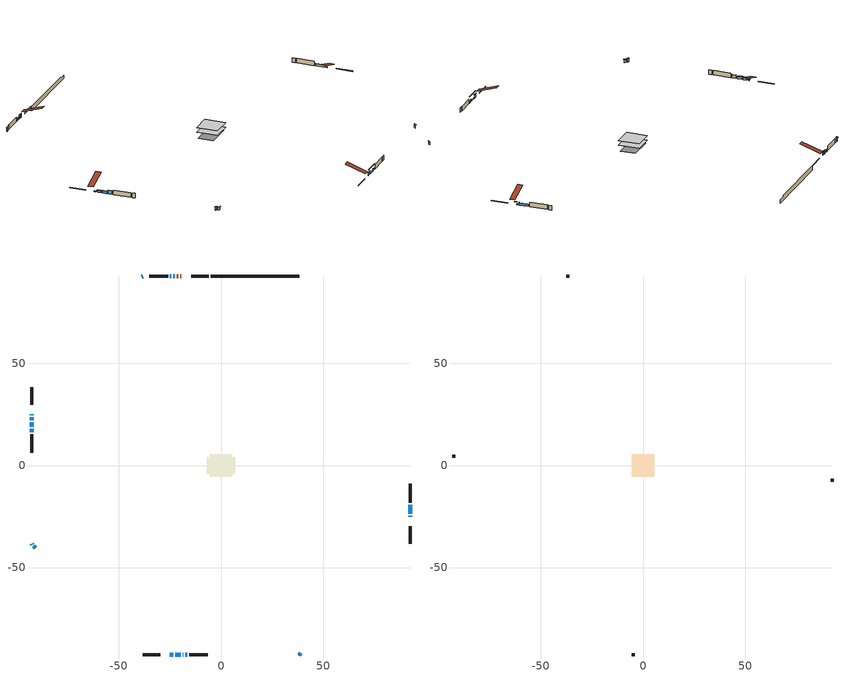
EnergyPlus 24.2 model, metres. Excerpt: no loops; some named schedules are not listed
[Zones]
conditioned space
 floor outside (Floor1 construction): -0.81,-0.81 -0.81,0.81 0.81,0.81 0.81,-0.81 z0.67
 floor adiabatic (AdiabaticFloorConstruction): -5.52,-5.52 -5.52,5.52 5.52,5.52 5.52,-5.52 z0.67
 floor foundation (Slab1 construction): -6.95,-3.95 -6.95,3.95 6.95,3.95 6.95,-3.95 z-1.74
 wall outside (RimJoist1 construction): -6.05,92.87 -14.69,92.87 / -38.47,-92.87 -29.82,-92.87 / -92.87,38.47 -92.87,29.82 / 92.87,-38.47 92.87,-29.82 z0.67:0.97
 wall outside (AdiabaticWallConstruction 1): -19.39,92.87 -20.07,92.87 / -21,92.87 -21.76,92.87 z0.67:2.7
 wall outside (AdiabaticWallConstruction): 92.87,-25.13 92.87,-24.62 / -22.4,-92.87 -19.72,-92.87 / -17.49,-92.87 -16.6,-92.87 z0.67:1.18; -92.87,-38.47 -92.45,-38.88 / -38.47,92.87 -38.88,92.45 / -92.87,18.02 -92.87,16.27 z0.67:2.48; -22.68,92.87 -23.35,92.87 z0.67:1.71; -91.8,-39.54 -91.06,-40.28 / -25.13,-92.87 -23.32,-92.87 / 38.47,-92.87 39.21,-92.13 z0.67:2.12; -92.87,25.13 -92.87,24.54 z0.67:0.85; -24.28,92.87 -25.02,92.87 / -18.8,-92.87 -18.42,-92.87 z0.67:1.89; 92.87,-23.69 92.87,-19.12 / -92.87,23.62 -92.87,22.11 / -92.87,21.19 -92.87,18.95 z0.67:1.79
 wall outside (Wall1 construction): -25.95,92.87 -35.14,92.87 / -15.67,-92.87 -6.48,-92.87 / -92.87,15.34 -92.87,6.14 / 92.87,-18.19 92.87,-8.99 z0.67:3.11
 wall foundation (FoundationWall1 construction): -5.12,92.87,-1.74 -5.12,92.87,0.67 34.11,92.87,0.67 34.11,92.87,-0.06 38.47,92.87,-0.06 38.47,92.87,-1.74
 window (WindowConstruction 10): 92.87,-25.13 92.87,-24.62 z0.67:1.18
 window (WindowConstruction 5): -92.87,-38.47 -92.46,-38.88 z0.67:2.47
 window (WindowConstruction 6): -22.69,92.87 -23.35,92.87 z0.67:1.71
 window (WindowConstruction 7): -91.8,-39.54 -91.06,-40.28 z0.67:2.12
 window (WindowConstruction 8): -25.13,-92.87 -23.32,-92.87 z0.67:2.12
 window (WindowConstruction 9): 38.47,-92.87 39.2,-92.13 z0.67:2.12
 window (WindowConstruction 12): -22.39,-92.87 -19.72,-92.87 z0.67:1.18
 window (WindowConstruction 11): -92.87,25.13 -92.87,24.54 z0.67:0.85
 window (WindowConstruction 13): -24.28,92.87 -25.02,92.87 z0.67:1.89
 window (WindowConstruction 14): -18.79,-92.87 -18.42,-92.87 z0.67:1.89
 window (WindowConstruction 15): -17.49,-92.87 -16.6,-92.87 z0.67:1.18
 window (WindowConstruction): 92.87,-23.69 92.87,-19.12 z0.67:1.79
 window (WindowConstruction 1): -92.87,23.62 -92.87,22.12 z0.67:1.79
 window (WindowConstruction 2): -92.87,21.19 -92.87,18.95 z0.67:1.79
 window (WindowConstruction 3): -38.47,92.87 -38.88,92.46 z0.67:2.47
 window (WindowConstruction 4): -92.87,18.02 -92.87,16.27 z0.67:2.47
 door (Door): -19.39,92.87 -20.07,92.87 z0.67:2.7
 door (Door 1): -21,92.87 -21.76,92.87 z0.67:2.7
 ceiling adiabatic (AdiabaticFloorConstruction): 5.52,-5.52 5.52,5.52 -5.52,5.52 -5.52,-5.52 z0.67
attic - vented
 floor to conditioned space (Floor2 construction Reversed): -5.52,-5.52 -5.52,5.52 5.52,5.52 5.52,-5.52 z3.11
 wall outside (Wall2 construction): -36.07,92.87 -37.54,92.87 / -5.55,-92.87 -4.08,-92.87 / -92.87,5.22 -92.87,3.75 / 92.87,-8.07 92.87,-6.6 z0.67:3.11
 roof outside (Roof1 construction): -18.46,92.87,3.11 -18.46,82.11,6.69 -15.62,82.11,6.69 -15.62,92.87,3.11; -26.06,-92.87,3.11 -26.06,-82.11,6.69 -28.89,-82.11,6.69 -28.89,-92.87,3.11; -92.87,26.06,3.11 -82.11,26.06,6.69 -82.11,28.89,6.69 -92.87,28.89,3.11; 92.87,-26.06,3.11 82.11,-26.06,6.69 82.11,-28.89,6.69 92.87,-28.89,3.11
shading: 92.87,-23.55 92.87,-26.2 93.17,-26.2 93.17,-23.55 z2.25; -92.35,-38.99 -92.97,-38.36 -93.3,-38.69 -92.68,-39.31 z2.62; -23.5,92.87 -22.54,92.87 -22.54,93.02 -23.5,93.02 z1.86; -90.85,-40.49 -92.01,-39.33 -92.22,-39.54 -91.06,-40.7 z2.42; -23.02,-92.87 -25.43,-92.87 -25.43,-93.17 -23.02,-93.17 z2.42; 39.42,-91.92 38.26,-93.08 38.47,-93.29 39.63,-92.13 z2.42; -17.13,-92.87 -24.99,-92.87 -24.99,-93.17 -17.13,-93.17 z3.77; -92.87,24.25 -92.87,25.43 -93.78,25.43 -93.78,24.25 z1.15; -16.45,-92.87 -17.64,-92.87 -17.64,-93.48 -16.45,-93.48 z1.33; 92.87,-18.97 92.87,-23.84 93.17,-23.84 93.17,-18.97 z1.94; -92.87,21.97 -92.87,23.77 -93.78,23.77 -93.78,21.97 z1.94; -92.87,18.8 -92.87,21.34 -93.78,21.34 -93.78,18.8 z1.94; -38.99,92.35 -38.36,92.97 -38.69,93.3 -39.31,92.68 z2.62; -92.87,16.12 -92.87,18.17 -93.17,18.17 -93.17,16.12 z2.62
[Building]
Building 1: Terrain=Suburbs
[Site:Location]
Edmonton Intl AP_AB: Latitude {deg}=53.31; Longitude {deg}=-113.58; Time Zone {hr}=-7; Elevation {m}=723; Keep Site Location Information=Yes
[Site:GroundTemperature:Shallow]
-1.56185, -3.61833, -3.78302, -2.80711, 1.11059, 5.01004, 8.39065, 10.5322, 10.7141, 8.97234, 5.67794, 1.89811
[Site:WaterMainsTemperature]
Calculation Method=Schedule; Temperature Schedule=mains temperature schedule
[Material] Roughness=Rough; Thermal Absorptance=0.9
Name | Thickness {m} | Conductivity {W/m-K} | Density {kg/m3} | Specific Heat {J/kg-K} | Solar Absorptance | Visible Absorptance
asphalt or fiberglass shingles | 0.00635 | 0.162714 | 1121.4 | 1465.45 | 0.4 | 0.4
ceiling loosefill ins | 0.169333 | 0.0480833 | 16.02 | 1046.75 | 0.7 | 0.7
ceiling stud and cavity | 0.1397 | 1.11737 | 65.682 | 1177.47 | 0.7 | 0.7
concrete 4.0 in. | 0.1016 | 1.803125 | 2242.8 | 837.4 | 0.7 | 0.7
concrete 8.0 in. | 0.2032 | 1.803125 | 2242.8 | 837.4 | 0.7 | 0.7
door material | 0.04445 | 0.188738 | 512.64 | 1214.23 | 0.7 | 0.7
door material 1 | 0.04445 | 0.053851 | 512.64 | 1214.23 | 0.7 | 0.7
exterior vertical ins | 0.0463172 | 0.029427 | 32.04 | 1214.23 | 0.7 | 0.7
floor covering | 0.0127 | 0.0433444 | 54.468 | 1339.84 | 0.6 | 0.6
floor rigid ins; wall rigid ins | 0.512978 | 0.029427 | 32.04 | 1214.23 | 0.7 | 0.7
floor stud and cavity | 0.1397 | 0.0774631 | 92.3553 | 1139.71 | 0.7 | 0.7
floor stud and cavity 1 | 0.1397 | 1.75129 | 37.0049 | 1207.88 | 0.7 | 0.7
furniture material conditioned space 1 | 0.1524 | 0.115458 | 640.8 | 1214.23 | 0.6 | 0.6
gypsum board | 0.0127 | 0.160291 | 801 | 837.4 | 0.6 | 0.6
gypsum board 1 | 0.0127 | 0.160291 | 801 | 837.4 | 0.7 | 0.7
osb sheathing 0.5 in. | 0.0127 | 0.115458 | 512.64 | 1214.23 | 0.7 | 0.7
osb sheathing 0.75 in. | 0.01905 | 0.115458 | 512.64 | 1214.23 | 0.7 | 0.7
osb sheathing 2.0 in. | 0.0508 | 0.115458 | 512.64 | 1214.23 | 0.7 | 0.7
rim joist stud and cavity | 0.0508 | 0.0284916 | 125.044 | 1163.47 | 0.6 | 0.6
wall stud and cavity | 0.1397 | 0.112219 | 139.0536 | 1170.24 | 0.7 | 0.7
wall stud and cavity 1 | 0.0889 | 6.1454 | 50.32683 | 1063.81 | 0.6 | 0.6
wall stud and cavity 2 | 0.0889 | 0.380278 | 52.3479 | 1209.89 | 0.7 | 0.7
wall stud and cavity 3 | 0.0889 | 0.391764 | 83.0341 | 1211.67 | 0.7 | 0.7
wood siding | 0.0254 | 0.102417 | 544.68 | 1172.36 | 0.4 | 0.4
wood siding 1 | 0.00254 | 0.102417 | 544.68 | 1172.36 | 0.4 | 0.4
wood siding 2; wood siding 3; wood siding 4 | 0.0254 | 0.102417 | 544.68 | 1172.36 | 0.7 | 0.7
[WindowMaterial:SimpleGlazingSystem]
Name | U-Factor {W/m2-K} | Solar Heat Gain Coefficient
WindowMaterial | 4.31017 | 0.68
WindowMaterial 1 | 4.32323 | 0.68
WindowMaterial 10 | 5.58658 | 0.6
WindowMaterial 2 | 4.068287 | 0.69
WindowMaterial 3 | 3.08826 | 0.63
WindowMaterial 4 | 5.09941 | 0.63
WindowMaterial 5 | 3.05874 | 0.67
WindowMaterial 6 | 3.04227 | 0.69
WindowMaterial 7 | 5.00743 | 0.62
WindowMaterial 8 | 2.648787 | 0.37
WindowMaterial 9 | 3.10246 | 0.48
[Construction]
AdiabaticFloorConstruction: floor stud and cavity 1, floor rigid ins, osb sheathing 0.75 in., floor covering
AdiabaticWallConstruction: wood siding 3, wall rigid ins, wall stud and cavity 2, gypsum board
AdiabaticWallConstruction 1: wood siding 4, wall rigid ins, wall stud and cavity 2, gypsum board
Door: door material
Door 1: door material 1
Floor1 construction: floor stud and cavity, osb sheathing 0.75 in., floor covering
Floor2 construction Reversed: gypsum board, ceiling stud and cavity, ceiling loosefill ins
FoundationWall1 construction: concrete 8.0 in., gypsum board 1
furniture construction conditioned space 1: furniture material conditioned space 1
PartitionWallConstruction: gypsum board, wall stud and cavity 3, gypsum board
RimJoist1 construction: wood siding 2, osb sheathing 2.0 in., rim joist stud and cavity
Roof1 construction: asphalt or fiberglass shingles
Slab1 construction: concrete 4.0 in.
Wall1 construction: wood siding, osb sheathing 0.5 in., wall stud and cavity, gypsum board
Wall2 construction: wood siding 1, wall stud and cavity 1
WindowConstruction: WindowMaterial
WindowConstruction 1: WindowMaterial 1
WindowConstruction 10: WindowMaterial 7
WindowConstruction 11: WindowMaterial 8
WindowConstruction 12: WindowMaterial 9
WindowConstruction 13; WindowConstruction 14; WindowConstruction 15: WindowMaterial 10
WindowConstruction 2: WindowMaterial 2
WindowConstruction 3; WindowConstruction 4; WindowConstruction 5: WindowMaterial 3
WindowConstruction 6: WindowMaterial 4
WindowConstruction 7; WindowConstruction 9: WindowMaterial 5
WindowConstruction 8: WindowMaterial 6
[Zone] Multiplier=1; Part of Total Floor Area=Yes
Name | Volume {m3}
attic - vented | 70.9689
conditioned space | 593.2
[Space]
Name | Zone | Volume {m3}
attic - vented 1 | attic - vented | 70.9689
conditioned space 1 | conditioned space | 593.2
[ZoneInfiltration:EffectiveLeakageArea]
infil attic - vented 1: Zone or Space=attic - vented 1; Schedule=Always On Discrete; Effective Air Leakage Area {cm2}=4241.39; Stack Coefficient=0.00041887; Wind Coefficient=1.3828e-05
[ZoneMixing]
whole house fan mix: Zone or Space=attic - vented; Schedule=Always On Continuous; Design Flow Rate Calculation Method=Flow/Zone; Design Flow Rate {m3/s}=0; Source Zone or Space=conditioned space
[SurfaceProperty:ExposedFoundationPerimeter]
Slab1: Exposed Perimeter Calculation Method=TotalExposedPerimeter; Total Exposed Perimeter {m}=43.586
[InternalMass] Zone or ZoneList=conditioned space; Space or SpaceList=conditioned space 1
Name | Construction | Surface Area {m2}
furniture mass conditioned space 1 | furniture construction conditioned space 1 | 93.6958
partition wall mass | PartitionWallConstruction | 234.24
[Lights]
interior lighting: Zone or ZoneList or Space or SpaceList=conditioned space 1; Schedule=interior lighting schedule; Design Level Calculation Method=LightingLevel; Lighting Level {W}=343.2; Return Air Fraction=0; Fraction Radiant=0.6; Fraction Visible=0.2; Fraction Replaceable=1
[People]
occupants: Zone or ZoneList or Space or SpaceList=conditioned space 1; Number of People Schedule=occupants schedule; Number of People Calculation Method=People; Number of People=3; Fraction Radiant=0.314171; Sensible Heat Fraction=0.56303; Activity Level Schedule=occupants activity schedule; Carbon Dioxide Generation Rate {m3/s-W}=0; Enable ASHRAE 55 Comfort Warnings=No; Mean Radiant Temperature Calculation Type=EnclosureAveraged
[ElectricEquipment] Zone or ZoneList or Space or SpaceList=conditioned space 1; Design Level Calculation Method=EquipmentLevel
Name | Schedule | Design Level {W} | Fraction Latent | Fraction Radiant | Fraction Lost
clothes dryer | clothes dryer schedule | 140.772 | 0.015 | 0.081 | 0.85
clothes washer | clothes washer schedule | 32.1985 | 0.03 | 0.162 | 0.7
cooking range | cooking range schedule | 215.147 | 0.08 | 0.432 | 0.2
dishwasher | dishwasher schedule | 66.8632 | 0.3 | 0.18 | 0.4
fridge | fridge schedule | 72.9452 | 0 | 0.6 | 0
mech vent bath fan 0 | mech vent bath fan 0 schedule | 25.1 | 0 | 0 | 1
mech vent bath fan 1 | mech vent bath fan 1 schedule | 25.1 | 0 | 0 | 1
mech vent house fan | mech vent house fan schedule | 0 | 0 | 0 | 1
mech vent house fan cfis | mech vent house fan cfis schedule | 0 | 0 | 0 | 0
mech vent range fan 0 | mech vent range fan 0 schedule | 57 | 0 | 0 | 1
misc plug loads | misc plug loads schedule | 494.7 | 0.045 | 0.513 | 0.1
whole house fan | Always On Discrete | 0 | 0 | 0 | 1
[OtherEquipment] Zone or ZoneList or Space or SpaceList=conditioned space 1; Design Level Calculation Method=EquipmentLevel
Name | Fuel Type | Schedule | Design Level {W} | Fraction Latent | Fraction Radiant | Fraction Lost
clothes dryer 1 | Electricity | clothes dryer schedule | 0 | 0.015 | 0.081 | 0.85
cooking range 1 | Electricity | cooking range schedule | 0 | 0.08 | 0.432 | 0.2
general water use latent | None | general water use schedule | 62.594 | 1 | 0 | 0
general water use sensible | None | general water use schedule | -61.6891 | 0 | 0.6 | 0
mech vent house fan latent load | None | Always On Discrete | 0 | 1 | 0 | 0
mech vent house fan sensible load | None | Always On Discrete | 0 | 0 | 0 | 0
water heater energy adjustment1 | NaturalGas | Always On Discrete | 0.01 | 0 | 0 | 1
[ZoneInfiltration:DesignFlowRate] Zone or ZoneList or Space or SpaceList=conditioned space 1; Schedule=Always On Discrete; Design Flow Rate Calculation Method=Flow/Zone; Design Flow Rate {m3/s}=0
infil flow; natural vent flow; whole house fan flow
[Foundation:Kiva]
Foundation Kiva 1: Initial Indoor Air Temperature {C}=18; Wall Height Above Grade {m}=0.669981; Wall Depth Below Slab {m}=0.2032; Custom Block Material Name 1=exterior vertical ins; Custom Block Depth 1 {m}=2.40999; Custom Block X Position 1 {m}=0.2159; Custom Block Z Position 1 {m}=0
[Foundation:Kiva:Settings]
Soil Conductivity {W/m-K}=0.849921; Soil Density {kg/m3}=1842.3; Soil Specific Heat {J/kg-K}=418.7; Ground Solar Absorptivity=0.9; Ground Thermal Absorptivity=0.9; Ground Surface Roughness {m}=0.03; Far-Field Width {m}=40; Deep-Ground Boundary Condition=ZeroFlux; Deep-Ground Depth {m}=40; Minimum Cell Dimension {m}=0.2; Maximum Cell Growth Coefficient=3; Simulation Timestep=Timestep
[Exterior:Lights]
exterior lighting: Schedule=exterior lighting schedule; Design Level {W}=75.6
[Schedule:Constant]
Name | Hourly Value
Always On Continuous; mech vent house fan schedule; mech vent house fan cfis schedule; Always On Discrete | 1
occupants activity schedule | 117.228
fridge schedule | 0
[Schedule:Week:Daily]
interior lighting schedule Week Rule - Jan1-Jan27: interior lighting schedule day, interior lighting schedule day, interior lighting schedule day, interior lighting schedule day, interior lighting schedule day, interior lighting schedule day, interior lighting schedule day, interior lighting schedule default day, interior lighting schedule default day, interior lighting schedule default day, interior lighting schedule default day, interior lighting schedule default day
interior lighting schedule Week Rule - Jan28-Feb3: interior lighting schedule day, interior lighting schedule day, interior lighting schedule day, interior lighting schedule day, interior lighting schedule day 1, interior lighting schedule day 1, interior lighting schedule day 1, interior lighting schedule default day, interior lighting schedule default day, interior lighting schedule default day, interior lighting schedule default day, interior lighting schedule default day
interior lighting schedule Week Rule - Feb4-Feb24: interior lighting schedule day 1, interior lighting schedule day 1, interior lighting schedule day 1, interior lighting schedule day 1, interior lighting schedule day 1, interior lighting schedule day 1, interior lighting schedule day 1, interior lighting schedule default day, interior lighting schedule default day, interior lighting schedule default day, interior lighting schedule default day, interior lighting schedule default day
interior lighting schedule Week Rule - Feb25-Mar3: interior lighting schedule day 1, interior lighting schedule day 1, interior lighting schedule day 1, interior lighting schedule day 1, interior lighting schedule day 2, interior lighting schedule day 2, interior lighting schedule day 2, interior lighting schedule default day, interior lighting schedule default day, interior lighting schedule default day, interior lighting schedule default day, interior lighting schedule default day
interior lighting schedule Week Rule - Mar4-Mar31: interior lighting schedule day 2, interior lighting schedule day 2, interior lighting schedule day 2, interior lighting schedule day 2, interior lighting schedule day 2, interior lighting schedule day 2, interior lighting schedule day 2, interior lighting schedule default day, interior lighting schedule default day, interior lighting schedule default day, interior lighting schedule default day, interior lighting schedule default day
interior lighting schedule Week Rule - Apr1-Apr28: interior lighting schedule day 3, interior lighting schedule day 3, interior lighting schedule day 3, interior lighting schedule day 3, interior lighting schedule day 3, interior lighting schedule day 3, interior lighting schedule day 3, interior lighting schedule default day, interior lighting schedule default day, interior lighting schedule default day, interior lighting schedule default day, interior lighting schedule default day
interior lighting schedule Week Rule - Apr29-May5: interior lighting schedule day 3, interior lighting schedule day 3, interior lighting schedule day 4, interior lighting schedule day 4, interior lighting schedule day 4, interior lighting schedule day 4, interior lighting schedule day 4, interior lighting schedule default day, interior lighting schedule default day, interior lighting schedule default day, interior lighting schedule default day, interior lighting schedule default day
interior lighting schedule Week Rule - May6-May26: interior lighting schedule day 4, interior lighting schedule day 4, interior lighting schedule day 4, interior lighting schedule day 4, interior lighting schedule day 4, interior lighting schedule day 4, interior lighting schedule day 4, interior lighting schedule default day, interior lighting schedule default day, interior lighting schedule default day, interior lighting schedule default day, interior lighting schedule default day
interior lighting schedule Week Rule - May27-Jun2: interior lighting schedule day 4, interior lighting schedule day 4, interior lighting schedule day 4, interior lighting schedule day 4, interior lighting schedule day 4, interior lighting schedule day 5, interior lighting schedule day 5, interior lighting schedule default day, interior lighting schedule default day, interior lighting schedule default day, interior lighting schedule default day, interior lighting schedule default day
interior lighting schedule Week Rule - Jun3-Jun30: interior lighting schedule day 5, interior lighting schedule day 5, interior lighting schedule day 5, interior lighting schedule day 5, interior lighting schedule day 5, interior lighting schedule day 5, interior lighting schedule day 5, interior lighting schedule default day, interior lighting schedule default day, interior lighting schedule default day, interior lighting schedule default day, interior lighting schedule default day
interior lighting schedule Week Rule - Jul1-Jul28: interior lighting schedule day 6, interior lighting schedule day 6, interior lighting schedule day 6, interior lighting schedule day 6, interior lighting schedule day 6, interior lighting schedule day 6, interior lighting schedule day 6, interior lighting schedule default day, interior lighting schedule default day, interior lighting schedule default day, interior lighting schedule default day, interior lighting schedule default day
interior lighting schedule Week Rule - Jul29-Aug4: interior lighting schedule day 6, interior lighting schedule day 6, interior lighting schedule day 6, interior lighting schedule day 7, interior lighting schedule day 7, interior lighting schedule day 7, interior lighting schedule day 7, interior lighting schedule default day, interior lighting schedule default day, interior lighting schedule default day, interior lighting schedule default day, interior lighting schedule default day
interior lighting schedule Week Rule - Aug5-Aug25: interior lighting schedule day 7, interior lighting schedule day 7, interior lighting schedule day 7, interior lighting schedule day 7, interior lighting schedule day 7, interior lighting schedule day 7, interior lighting schedule day 7, interior lighting schedule default day, interior lighting schedule default day, interior lighting schedule default day, interior lighting schedule default day, interior lighting schedule default day
interior lighting schedule Week Rule - Aug26-Sep1: interior lighting schedule day 7, interior lighting schedule day 7, interior lighting schedule day 7, interior lighting schedule day 7, interior lighting schedule day 7, interior lighting schedule day 7, interior lighting schedule day 8, interior lighting schedule default day, interior lighting schedule default day, interior lighting schedule default day, interior lighting schedule default day, interior lighting schedule default day
interior lighting schedule Week Rule - Sep2-Sep29: interior lighting schedule day 8, interior lighting schedule day 8, interior lighting schedule day 8, interior lighting schedule day 8, interior lighting schedule day 8, interior lighting schedule day 8, interior lighting schedule day 8, interior lighting schedule default day, interior lighting schedule default day, interior lighting schedule default day, interior lighting schedule default day, interior lighting schedule default day
interior lighting schedule Week Rule - Sep30-Oct6: interior lighting schedule day 8, interior lighting schedule day 9, interior lighting schedule day 9, interior lighting schedule day 9, interior lighting schedule day 9, interior lighting schedule day 9, interior lighting schedule day 9, interior lighting schedule default day, interior lighting schedule default day, interior lighting schedule default day, interior lighting schedule default day, interior lighting schedule default day
interior lighting schedule Week Rule - Oct7-Oct27: interior lighting schedule day 9, interior lighting schedule day 9, interior lighting schedule day 9, interior lighting schedule day 9, interior lighting schedule day 9, interior lighting schedule day 9, interior lighting schedule day 9, interior lighting schedule default day, interior lighting schedule default day, interior lighting schedule default day, interior lighting schedule default day, interior lighting schedule default day
interior lighting schedule Week Rule - Oct28-Nov3: interior lighting schedule day 9, interior lighting schedule day 9, interior lighting schedule day 9, interior lighting schedule day 9, interior lighting schedule day 10, interior lighting schedule day 10, interior lighting schedule day 10, interior lighting schedule default day, interior lighting schedule default day, interior lighting schedule default day, interior lighting schedule default day, interior lighting schedule default day
interior lighting schedule Week Rule - Nov4-Nov24: interior lighting schedule day 10, interior lighting schedule day 10, interior lighting schedule day 10, interior lighting schedule day 10, interior lighting schedule day 10, interior lighting schedule day 10, interior lighting schedule day 10, interior lighting schedule default day, interior lighting schedule default day, interior lighting schedule default day, interior lighting schedule default day, interior lighting schedule default day
interior lighting schedule Week Rule - Nov25-Dec1: interior lighting schedule day 10, interior lighting schedule day 10, interior lighting schedule day 10, interior lighting schedule day 10, interior lighting schedule day 10, interior lighting schedule day 10, interior lighting schedule day 11, interior lighting schedule default day, interior lighting schedule default day, interior lighting schedule default day, interior lighting schedule default day, interior lighting schedule default day
interior lighting schedule Week Rule - Dec2-Dec31: interior lighting schedule day 11, interior lighting schedule day 11, interior lighting schedule day 11, interior lighting schedule day 11, interior lighting schedule day 11, interior lighting schedule day 11, interior lighting schedule day 11, interior lighting schedule default day, interior lighting schedule default day, interior lighting schedule default day, interior lighting schedule default day, interior lighting schedule default day
occupants schedule Week Rule - Jan1-Dec31: occupants schedule day, occupants schedule day, occupants schedule day, occupants schedule day, occupants schedule day, occupants schedule day, occupants schedule day, occupants schedule default day, occupants schedule default day, occupants schedule default day, occupants schedule default day, occupants schedule default day
clothes dryer schedule Week Rule - Jan1-Dec31: clothes dryer schedule day, clothes dryer schedule day, clothes dryer schedule day, clothes dryer schedule day, clothes dryer schedule day, clothes dryer schedule day, clothes dryer schedule day, clothes dryer schedule default day, clothes dryer schedule default day, clothes dryer schedule default day, clothes dryer schedule default day, clothes dryer schedule default day
clothes washer schedule Week Rule - Jan1-Dec31: clothes washer schedule day, clothes washer schedule day, clothes washer schedule day, clothes washer schedule day, clothes washer schedule day, clothes washer schedule day, clothes washer schedule day, clothes washer schedule default day, clothes washer schedule default day, clothes washer schedule default day, clothes washer schedule default day, clothes washer schedule default day
cooking range schedule Week Rule - Jan1-Dec31: cooking range schedule day, cooking range schedule day, cooking range schedule day, cooking range schedule day, cooking range schedule day, cooking range schedule day, cooking range schedule day, cooking range schedule default day, cooking range schedule default day, cooking range schedule default day, cooking range schedule default day, cooking range schedule default day
dishwasher schedule Week Rule - Jan1-Dec31: dishwasher schedule day, dishwasher schedule day, dishwasher schedule day, dishwasher schedule day, dishwasher schedule day, dishwasher schedule day, dishwasher schedule day, dishwasher schedule default day, dishwasher schedule default day, dishwasher schedule default day, dishwasher schedule default day, dishwasher schedule default day
mech vent bath fan 0 schedule Week Rule - Jan1-Dec31: mech vent bath fan 0 schedule day, mech vent bath fan 0 schedule day, mech vent bath fan 0 schedule day, mech vent bath fan 0 schedule day, mech vent bath fan 0 schedule day, mech vent bath fan 0 schedule day, mech vent bath fan 0 schedule day, mech vent bath fan 0 schedule default day, mech vent bath fan 0 schedule default day, mech vent bath fan 0 schedule default day, mech vent bath fan 0 schedule default day, mech vent bath fan 0 schedule default day
mech vent bath fan 1 schedule Week Rule - Jan1-Dec31: mech vent bath fan 1 schedule day, mech vent bath fan 1 schedule day, mech vent bath fan 1 schedule day, mech vent bath fan 1 schedule day, mech vent bath fan 1 schedule day, mech vent bath fan 1 schedule day, mech vent bath fan 1 schedule day, mech vent bath fan 1 schedule default day, mech vent bath fan 1 schedule default day, mech vent bath fan 1 schedule default day, mech vent bath fan 1 schedule default day, mech vent bath fan 1 schedule default day
mech vent range fan 0 schedule Week Rule - Jan1-Dec31: mech vent range fan 0 schedule day, mech vent range fan 0 schedule day, mech vent range fan 0 schedule day, mech vent range fan 0 schedule day, mech vent range fan 0 schedule day, mech vent range fan 0 schedule day, mech vent range fan 0 schedule day, mech vent range fan 0 schedule default day, mech vent range fan 0 schedule default day, mech vent range fan 0 schedule default day, mech vent range fan 0 schedule default day, mech vent range fan 0 schedule default day
misc plug loads schedule Week Rule - Jan1-Dec31: misc plug loads schedule day, misc plug loads schedule day, misc plug loads schedule day, misc plug loads schedule day, misc plug loads schedule day, misc plug loads schedule day, misc plug loads schedule day, misc plug loads schedule default day, misc plug loads schedule default day, misc plug loads schedule default day, misc plug loads schedule default day, misc plug loads schedule default day
general water use schedule Week Rule - Jan1-Dec31: general water use schedule day, general water use schedule day, general water use schedule day, general water use schedule day, general water use schedule day, general water use schedule day, general water use schedule day, general water use schedule default day, general water use schedule default day, general water use schedule default day, general water use schedule default day, general water use schedule default day
exterior lighting schedule Week Rule - Jan1-Jan27: exterior lighting schedule day, exterior lighting schedule day, exterior lighting schedule day, exterior lighting schedule day, exterior lighting schedule day, exterior lighting schedule day, exterior lighting schedule day, exterior lighting schedule default day, exterior lighting schedule default day, exterior lighting schedule default day, exterior lighting schedule default day, exterior lighting schedule default day
exterior lighting schedule Week Rule - Jan28-Feb3: exterior lighting schedule day, exterior lighting schedule day, exterior lighting schedule day, exterior lighting schedule day, exterior lighting schedule day 1, exterior lighting schedule day 1, exterior lighting schedule day 1, exterior lighting schedule default day, exterior lighting schedule default day, exterior lighting schedule default day, exterior lighting schedule default day, exterior lighting schedule default day
exterior lighting schedule Week Rule - Feb4-Feb24: exterior lighting schedule day 1, exterior lighting schedule day 1, exterior lighting schedule day 1, exterior lighting schedule day 1, exterior lighting schedule day 1, exterior lighting schedule day 1, exterior lighting schedule day 1, exterior lighting schedule default day, exterior lighting schedule default day, exterior lighting schedule default day, exterior lighting schedule default day, exterior lighting schedule default day
exterior lighting schedule Week Rule - Feb25-Mar3: exterior lighting schedule day 1, exterior lighting schedule day 1, exterior lighting schedule day 1, exterior lighting schedule day 1, exterior lighting schedule day 2, exterior lighting schedule day 2, exterior lighting schedule day 2, exterior lighting schedule default day, exterior lighting schedule default day, exterior lighting schedule default day, exterior lighting schedule default day, exterior lighting schedule default day
exterior lighting schedule Week Rule - Mar4-Mar31: exterior lighting schedule day 2, exterior lighting schedule day 2, exterior lighting schedule day 2, exterior lighting schedule day 2, exterior lighting schedule day 2, exterior lighting schedule day 2, exterior lighting schedule day 2, exterior lighting schedule default day, exterior lighting schedule default day, exterior lighting schedule default day, exterior lighting schedule default day, exterior lighting schedule default day
exterior lighting schedule Week Rule - Apr1-Apr28: exterior lighting schedule day 3, exterior lighting schedule day 3, exterior lighting schedule day 3, exterior lighting schedule day 3, exterior lighting schedule day 3, exterior lighting schedule day 3, exterior lighting schedule day 3, exterior lighting schedule default day, exterior lighting schedule default day, exterior lighting schedule default day, exterior lighting schedule default day, exterior lighting schedule default day
exterior lighting schedule Week Rule - Apr29-May5: exterior lighting schedule day 3, exterior lighting schedule day 3, exterior lighting schedule day 4, exterior lighting schedule day 4, exterior lighting schedule day 4, exterior lighting schedule day 4, exterior lighting schedule day 4, exterior lighting schedule default day, exterior lighting schedule default day, exterior lighting schedule default day, exterior lighting schedule default day, exterior lighting schedule default day
exterior lighting schedule Week Rule - May6-May26: exterior lighting schedule day 4, exterior lighting schedule day 4, exterior lighting schedule day 4, exterior lighting schedule day 4, exterior lighting schedule day 4, exterior lighting schedule day 4, exterior lighting schedule day 4, exterior lighting schedule default day, exterior lighting schedule default day, exterior lighting schedule default day, exterior lighting schedule default day, exterior lighting schedule default day
exterior lighting schedule Week Rule - May27-Jun2: exterior lighting schedule day 4, exterior lighting schedule day 4, exterior lighting schedule day 4, exterior lighting schedule day 4, exterior lighting schedule day 4, exterior lighting schedule day 5, exterior lighting schedule day 5, exterior lighting schedule default day, exterior lighting schedule default day, exterior lighting schedule default day, exterior lighting schedule default day, exterior lighting schedule default day
exterior lighting schedule Week Rule - Jun3-Jun30: exterior lighting schedule day 5, exterior lighting schedule day 5, exterior lighting schedule day 5, exterior lighting schedule day 5, exterior lighting schedule day 5, exterior lighting schedule day 5, exterior lighting schedule day 5, exterior lighting schedule default day, exterior lighting schedule default day, exterior lighting schedule default day, exterior lighting schedule default day, exterior lighting schedule default day
exterior lighting schedule Week Rule - Jul1-Jul28: exterior lighting schedule day 6, exterior lighting schedule day 6, exterior lighting schedule day 6, exterior lighting schedule day 6, exterior lighting schedule day 6, exterior lighting schedule day 6, exterior lighting schedule day 6, exterior lighting schedule default day, exterior lighting schedule default day, exterior lighting schedule default day, exterior lighting schedule default day, exterior lighting schedule default day
exterior lighting schedule Week Rule - Jul29-Aug4: exterior lighting schedule day 6, exterior lighting schedule day 6, exterior lighting schedule day 6, exterior lighting schedule day 7, exterior lighting schedule day 7, exterior lighting schedule day 7, exterior lighting schedule day 7, exterior lighting schedule default day, exterior lighting schedule default day, exterior lighting schedule default day, exterior lighting schedule default day, exterior lighting schedule default day
exterior lighting schedule Week Rule - Aug5-Aug25: exterior lighting schedule day 7, exterior lighting schedule day 7, exterior lighting schedule day 7, exterior lighting schedule day 7, exterior lighting schedule day 7, exterior lighting schedule day 7, exterior lighting schedule day 7, exterior lighting schedule default day, exterior lighting schedule default day, exterior lighting schedule default day, exterior lighting schedule default day, exterior lighting schedule default day
[Schedule:Year]
interior lighting schedule: interior lighting schedule Week Rule - Jan1-Jan27, 1, 1, 1, 27, interior lighting schedule Week Rule - Jan28-Feb3, 1, 28, 2, 3, interior lighting schedule Week Rule - Feb4-Feb24, 2, 4, 2, 24, interior lighting schedule Week Rule - Feb25-Mar3, 2, 25, 3, 3, interior lighting schedule Week Rule - Mar4-Mar31, 3, 4, 3, 31, interior lighting schedule Week Rule - Apr1-Apr28, 4, 1, 4, 28, interior lighting schedule Week Rule - Apr29-May5, 4, 29, 5, 5, interior lighting schedule Week Rule - May6-May26, 5, 6, 5, 26, interior lighting schedule Week Rule - May27-Jun2, 5, 27, 6, 2, interior lighting schedule Week Rule - Jun3-Jun30, 6, 3, 6, 30, interior lighting schedule Week Rule - Jul1-Jul28, 7, 1, 7, 28, interior lighting schedule Week Rule - Jul29-Aug4, 7, 29, 8, 4, interior lighting schedule Week Rule - Aug5-Aug25, 8, 5, 8, 25, interior lighting schedule Week Rule - Aug26-Sep1, 8, 26, 9, 1, interior lighting schedule Week Rule - Sep2-Sep29, 9, 2, 9, 29, interior lighting schedule Week Rule - Sep30-Oct6, 9, 30, 10, 6, interior lighting schedule Week Rule - Oct7-Oct27, 10, 7, 10, 27, interior lighting schedule Week Rule - Oct28-Nov3, 10, 28, 11, 3, interior lighting schedule Week Rule - Nov4-Nov24, 11, 4, 11, 24, interior lighting schedule Week Rule - Nov25-Dec1, 11, 25, 12, 1, interior lighting schedule Week Rule - Dec2-Dec31, 12, 2, 12, 31
occupants schedule: occupants schedule Week Rule - Jan1-Dec31, 1, 1, 12, 31
clothes dryer schedule: clothes dryer schedule Week Rule - Jan1-Dec31, 1, 1, 12, 31
clothes washer schedule: clothes washer schedule Week Rule - Jan1-Dec31, 1, 1, 12, 31
cooking range schedule: cooking range schedule Week Rule - Jan1-Dec31, 1, 1, 12, 31
dishwasher schedule: dishwasher schedule Week Rule - Jan1-Dec31, 1, 1, 12, 31
mech vent bath fan 0 schedule: mech vent bath fan 0 schedule Week Rule - Jan1-Dec31, 1, 1, 12, 31
mech vent bath fan 1 schedule: mech vent bath fan 1 schedule Week Rule - Jan1-Dec31, 1, 1, 12, 31
mech vent range fan 0 schedule: mech vent range fan 0 schedule Week Rule - Jan1-Dec31, 1, 1, 12, 31
misc plug loads schedule: misc plug loads schedule Week Rule - Jan1-Dec31, 1, 1, 12, 31
general water use schedule: general water use schedule Week Rule - Jan1-Dec31, 1, 1, 12, 31
exterior lighting schedule: exterior lighting schedule Week Rule - Jan1-Jan27, 1, 1, 1, 27, exterior lighting schedule Week Rule - Jan28-Feb3, 1, 28, 2, 3, exterior lighting schedule Week Rule - Feb4-Feb24, 2, 4, 2, 24, exterior lighting schedule Week Rule - Feb25-Mar3, 2, 25, 3, 3, exterior lighting schedule Week Rule - Mar4-Mar31, 3, 4, 3, 31, exterior lighting schedule Week Rule - Apr1-Apr28, 4, 1, 4, 28, exterior lighting schedule Week Rule - Apr29-May5, 4, 29, 5, 5, exterior lighting schedule Week Rule - May6-May26, 5, 6, 5, 26, exterior lighting schedule Week Rule - May27-Jun2, 5, 27, 6, 2, exterior lighting schedule Week Rule - Jun3-Jun30, 6, 3, 6, 30, exterior lighting schedule Week Rule - Jul1-Jul28, 7, 1, 7, 28, exterior lighting schedule Week Rule - Jul29-Aug4, 7, 29, 8, 4, exterior lighting schedule Week Rule - Aug5-Aug25, 8, 5, 8, 25, exterior lighting schedule Week Rule - Aug26-Sep1, 8, 26, 9, 1, exterior lighting schedule Week Rule - Sep2-Sep29, 9, 2, 9, 29, exterior lighting schedule Week Rule - Sep30-Oct6, 9, 30, 10, 6, exterior lighting schedule Week Rule - Oct7-Oct27, 10, 7, 10, 27, exterior lighting schedule Week Rule - Oct28-Nov3, 10, 28, 11, 3, exterior lighting schedule Week Rule - Nov4-Nov24, 11, 4, 11, 24, exterior lighting schedule Week Rule - Nov25-Dec1, 11, 25, 12, 1, exterior lighting schedule Week Rule - Dec2-Dec31, 12, 2, 12, 31
[Schedule:Compact]
mains temperature schedule: Through: 01/01, For: AllDays, Until: 24:00, 3.97167, Through: 01/02, For: AllDays, Until: 24:00, 3.90778, Through: 01/03, For: AllDays, Until: 24:00, 3.84556, Through: 01/04, For: AllDays, Until: 24:00, 3.78389, Through: 01/05, For: AllDays, Until: 24:00, 3.72278, Through: 01/06, For: AllDays, Until: 24:00, 3.66278, Through: 01/07, For: AllDays, Until: 24:00, 3.60389, Through: 01/08, For: AllDays, Until: 24:00, 3.54556, Through: 01/09, For: AllDays, Until: 24:00, 3.48833, Through: 01/10, For: AllDays, Until: 24:00, 3.43167, Through: 01/11, For: AllDays, Until: 24:00, 3.37611, Through: 01/12, For: AllDays, Until: 24:00, 3.32167, Through: 01/13, For: AllDays, Until: 24:00, 3.26833, Through: 01/14, For: AllDays, Until: 24:00, 3.21556, Through: 01/15, For: AllDays, Until: 24:00, 3.16444, Through: 01/16, For: AllDays, Until: 24:00, 3.11389, Through: 01/17, For: AllDays, Until: 24:00, 3.06444, Through: 01/18, For: AllDays, Until: 24:00, 3.01611, Through: 01/19, For: AllDays, Until: 24:00, 2.96889, Through: 01/20, For: AllDays, Until: 24:00, 2.92278, Through: 01/21, For: AllDays, Until: 24:00, 2.87722, Through: 01/22, For: AllDays, Until: 24:00, 2.83333, Through: 01/23, For: AllDays, Until: 24:00, 2.79056, Through: 01/24, For: AllDays, Until: 24:00, 2.74889, Through: 01/25, For: AllDays, Until: 24:00, 2.70833, Through: 01/26, For: AllDays, Until: 24:00, 2.66889, Through: 01/27, For: AllDays, Until: 24:00, 2.63056, Through: 01/28, For: AllDays, Until: 24:00, 2.59333, Through: 01/29, For: AllDays, Until: 24:00, 2.55778, Through: 01/30, For: AllDays, Until: 24:00, 2.52278, Through: 01/31, For: AllDays, Until: 24:00, 2.48944, Through: 02/01, For: AllDays, Until: 24:00, 2.45722, Through: 02/02, For: AllDays, Until: 24:00, 2.42611, Through: 02/03, For: AllDays, Until: 24:00, 2.39667, Through: 02/04, For: AllDays, Until: 24:00, 2.36833, Through: 02/05, For: AllDays, Until: 24:00, 2.34111, Through: 02/06, For: AllDays, Until: 24:00, 2.315, Through: 02/07, For: AllDays, Until: 24:00, 2.29056, Through: 02/08, For: AllDays, Until: 24:00, 2.26722, Through: 02/09, For: AllDays, Until: 24:00, 2.245, Through: 02/10, For: AllDays, Until: 24:00, 2.22444, Through: 02/11, For: AllDays, Until: 24:00, 2.20444, Through: 02/12, For: AllDays, Until: 24:00, 2.18667, Through: 02/13, For: AllDays, Until: 24:00, 2.17, Through: 02/14, For: AllDays, Until: 24:00, 2.15444, Through: 02/15, For: AllDays, Until: 24:00, 2.14, Through: 02/16, For: AllDays, Until: 24:00, 2.12722, Through: 02/17, For: AllDays, Until: 24:00, 2.11556, Through: 02/18, For: AllDays, Until: 24:00, 2.10556, Through: 02/19, For: AllDays, Until: 24:00, 2.09667, Through: 02/20, For: AllDays, Until: 24:00, 2.08889, Through: 02/21, For: AllDays, Until: 24:00, 2.08278, Through: 02/22, For: AllDays, Until: 24:00, 2.07833, Through: 02/23, For: AllDays, Until: 24:00, 2.07444, Through: 02/24, For: AllDays, Until: 24:00, 2.07278, Through: 02/25, For: AllDays, Until: 24:00, 2.07167, Through: 02/26, For: AllDays, Until: 24:00, 2.07222, Through: 02/27, For: AllDays, Until: 24:00, 2.07444, Through: 02/28, For: AllDays, Until: 24:00, 2.07778, Through: 03/01, For: AllDays, Until: 24:00, 2.08222, Through: 03/02, For: AllDays, Until: 24:00, 2.08833, Through: 03/03, For: AllDays, Until: 24:00, 2.09556, Through: 03/04, For: AllDays, Until: 24:00, 2.10444, Through: 03/05, For: AllDays, Until: 24:00, 2.11444, Through: 03/06, For: AllDays, Until: 24:00, 2.12556, Through: 03/07, For: AllDays, Until: 24:00, 2.13833, Through: 03/08, For: AllDays, Until: 24:00, 2.15278, Through: 03/09, For: AllDays, Until: 24:00, 2.16778, Through: 03/10, For: AllDays, Until: 24:00, 2.18444, Through: 03/11, For: AllDays, Until: 24:00, 2.20278, Through: 03/12, For: AllDays, Until: 24:00, 2.22167, Through: 03/13, For: AllDays, Until: 24:00, 2.24278, Through: 03/14, For: AllDays, Until: 24:00, 2.26444, Through: 03/15, For: AllDays, Until: 24:00, 2.28778, Through: 03/16, For: AllDays, Until: 24:00, 2.31222, Through: 03/17, For: AllDays, Until: 24:00, 2.33778, Through: 03/18, For: AllDays, Until: 24:00, 2.365, Through: 03/19, For: AllDays, Until: 24:00, 2.39333, Through: 03/20, For: AllDays, Until: 24:00, 2.42278, Through: 03/21, For: AllDays, Until: 24:00, 2.45389, Through: 03/22, For: AllDays, Until: 24:00, 2.48611, Through: 03/23, For: AllDays, Until: 24:00, 2.51889, Through: 03/24, For: AllDays, Until: 24:00, 2.55389, Through: 03/25, For: AllDays, Until: 24:00, 2.58944, Through: 03/26, For: AllDays, Until: 24:00, 2.62611, Through: 03/27, For: AllDays, Until: 24:00, 2.66444, Through: 03/28, For: AllDays, Until: 24:00, 2.70389, Through: 03/29, For: AllDays, Until: 24:00, 2.74389, Through: 03/30, For: AllDays, Until: 24:00, 2.78556, Through: 03/31, For: AllDays, Until: 24:00, 2.82833, Through: 04/01, For: AllDays, Until: 24:00, 2.87222, Through: 04/02, For: AllDays, Until: 24:00, 2.91722, Through: 04/03, For: AllDays, Until: 24:00, 2.96333, Through: 04/04, For: AllDays, Until: 24:00, 3.01056, Through: 04/05, For: AllDays, Until: 24:00, 3.05889, Through: 04/06, For: AllDays, Until: 24:00, 3.10833, Through: 04/07, For: AllDays, Until: 24:00, 3.15833, Through: 04/08, For: AllDays, Until: 24:00, 3.21, Through: 04/09, For: AllDays, Until: 24:00, 3.26222, Through: 04/10, For: AllDays, Until: 24:00, 3.31556, Through: 04/11, For: AllDays, Until: 24:00, 3.37, Through: 04/12, For: AllDays, Until: 24:00, 3.42556, Through: 04/13, For: AllDays, Until: 24:00, 3.48167, Through: 04/14, For: AllDays, Until: 24:00, 3.53889, Through: 04/15, For: AllDays, Until: 24:00, 3.59722, Through: 04/16, For: AllDays, Until: 24:00, 3.65611, Through: 04/17, For: AllDays, Until: 24:00, 3.71611, Through: 04/18, For: AllDays, Until: 24:00, 3.77667, Through: 04/19, For: AllDays, Until: 24:00, 3.83833, Through: 04/20, For: AllDays, Until: 24:00, 3.90111, Through: 04/21, For: AllDays, Until: 24:00, 3.96444, Through: 04/22, For: AllDays, Until: 24:00, 4.02833, Through: 04/23, For: AllDays, Until: 24:00, 4.09333, Through: 04/24, For: AllDays, Until: 24:00, 4.15889, Through: 04/25, For: AllDays, Until: 24:00, 4.225, Through: 04/26, For: AllDays, Until: 24:00, 4.29222, Through: 04/27, For: AllDays, Until: 24:00, 4.36, Through: 04/28, For: AllDays, Until: 24:00, 4.42833, Through: 04/29, For: AllDays, Until: 24:00, 4.49722, Through: 04/30, For: AllDays, Until: 24:00, 4.56667, Through: 05/01, For: AllDays, Until: 24:00, 4.63722, Through: 05/02, For: AllDays, Until: 24:00, 4.70833, Through: 05/03, For: AllDays, Until: 24:00, 4.77944, Through: 05/04, For: AllDays, Until: 24:00, 4.85167, Through: 05/05, For: AllDays, Until: 24:00, 4.92389, Through: 05/06, For: AllDays, Until: 24:00, 4.99722, Through: 05/07, For: AllDays, Until: 24:00, 5.07056, Through: 05/08, For: AllDays, Until: 24:00, 5.145, Through: 05/09, For: AllDays, Until: 24:00, 5.21944, Through: 05/10, For: AllDays, Until: 24:00, 5.29389, Through: 05/11, For: AllDays, Until: 24:00, 5.36944, Through: 05/12, For: AllDays, Until: 24:00, 5.445, Through: 05/13, For: AllDays, Until: 24:00, 5.52111, Through: 05/14, For: AllDays, Until: 24:00, 5.59722, Through: 05/15, For: AllDays, Until: 24:00, 5.67389, Through: 05/16, For: AllDays, Until: 24:00, 5.75056, Through: 05/17, For: AllDays, Until: 24:00, 5.82778, Through: 05/18, For: AllDays, Until: 24:00, 5.90556, Through: 05/19, For: AllDays, Until: 24:00, 5.98278, Through: 05/20, For: AllDays, Until: 24:00, 6.06056, Through: 05/21, For: AllDays, Until: 24:00, 6.13889, Through: 05/22, For: AllDays, Until: 24:00, 6.21667, Through: 05/23, For: AllDays, Until: 24:00, 6.295, Through: 05/24, For: AllDays, Until: 24:00, 6.37333, Through: 05/25, For: AllDays, Until: 24:00, 6.45222, Through: 05/26, For: AllDays, Until: 24:00, 6.53056, Through: 05/27, For: AllDays, Until: 24:00, 6.60889, Through: 05/28, For: AllDays, Until: 24:00, 6.68778, Through: 05/29, For: AllDays, Until: 24:00, 6.76611, Through: 05/30, For: AllDays, Until: 24:00, 6.84444, Through: 05/31, For: AllDays, Until: 24:00, 6.92278, Through: 06/01, For: AllDays, Until: 24:00, 7.00111, Through: 06/02, For: AllDays, Until: 24:00, 7.07944, Through: 06/03, For: AllDays, Until: 24:00, 7.15778, Through: 06/04, For: AllDays, Until: 24:00, 7.23556, Through: 06/05, For: AllDays, Until: 24:00, 7.31333, Through: 06/06, For: AllDays, Until: 24:00, 7.39056, Through: 06/07, For: AllDays, Until: 24:00, 7.46833, Through: 06/08, For: AllDays, Until: 24:00, 7.545, Through: 06/09, For: AllDays, Until: 24:00, 7.62222, Through: 06/10, For: AllDays, Until: 24:00, 7.69833, Through: 06/11, For: AllDays, Until: 24:00, 7.775, Through: 06/12, For: AllDays, Until: 24:00, 7.85056, Through: 06/13, For: AllDays, Until: 24:00, 7.92611, Through: 06/14, For: AllDays, Until: 24:00, 8.00111, Through: 06/15, For: AllDays, Until: 24:00, 8.07611, Through: 06/16, For: AllDays, Until: 24:00, 8.15056, Through: 06/17, For: AllDays, Until: 24:00, 8.22389, Through: 06/18, For: AllDays, Until: 24:00, 8.29778, Through: 06/19, For: AllDays, Until: 24:00, 8.37056, Through: 06/20, For: AllDays, Until: 24:00, 8.44278, Through: 06/21, For: AllDays, Until: 24:00, 8.51444, Through: 06/22, For: AllDays, Until: 24:00, 8.58611, Through: 06/23, For: AllDays, Until: 24:00, 8.65667, Through: 06/24, For: AllDays, Until: 24:00, 8.72667, Through: 06/25, For: AllDays, Until: 24:00, 8.79611, Through: 06/26, For: AllDays, Until: 24:00, 8.865, Through: 06/27, For: AllDays, Until: 24:00, 8.93333, Through: 06/28, For: AllDays, Until: 24:00, 9.00056, Through: 06/29, For: AllDays, Until: 24:00, 9.06778, Through: 06/30, For: AllDays, Until: 24:00, 9.13333, Through: 07/01, For: AllDays, Until: 24:00, 9.19889, Through: 07/02, For: AllDays, Until: 24:00, 9.26333, Through: 07/03, For: AllDays, Until: 24:00, 9.32722, Through: 07/04, For: AllDays, Until: 24:00, 9.39056, Through: 07/05, For: AllDays, Until: 24:00, 9.45278, Through: 07/06, For: AllDays, Until: 24:00, 9.51389, Through: 07/07, For: AllDays, Until: 24:00, 9.57444, Through: 07/08, For: AllDays, Until: 24:00, 9.63389, Through: 07/09, For: AllDays, Until: 24:00, 9.69278, Through: 07/10, For: AllDays, Until: 24:00, 9.75056, Through: 07/11, For: AllDays, Until: 24:00, 9.80778, Through: 07/12, For: AllDays, Until: 24:00, 9.86333, Through: 07/13, For: AllDays, Until: 24:00, 9.91833, Through: 07/14, For: AllDays, Until: 24:00, 9.97278, Through: 07/15, For: AllDays, Until: 24:00, 10.0256, Through: 07/16, For: AllDays, Until: 24:00, 10.0778, Through: 07/17, For: AllDays, Until: 24:00, 10.1289, Through: 07/18, For: AllDays, Until: 24:00, 10.1789, Through: 07/19, For: AllDays, Until: 24:00, 10.2278, Through: 07/20, For: AllDays, Until: 24:00, 10.2756, Through: 07/21, For: AllDays, Until: 24:00, 10.3222, Through: 07/22, For: AllDays, Until: 24:00, 10.3683, Through: 07/23, For: AllDays, Until: 24:00, 10.4128, Through: 07/24, For: AllDays, Until: 24:00, 10.4561, Through: 07/25, For: AllDays, Until: 24:00, 10.4989, Through: 07/26, For: AllDays, Until: 24:00, 10.54, Through: 07/27, For: AllDays, Until: 24:00, 10.58, Through: 07/28, For: AllDays, Until: 24:00, 10.6189, Through: 07/29, For: AllDays, Until: 24:00, 10.6567, Through: 07/30, For: AllDays, Until: 24:00, 10.6928, Through: 07/31, For: AllDays, Until: 24:00, 10.7283, Through: 08/01, For: AllDays, Until: 24:00, 10.7622, Through: 08/02, For: AllDays, Until: 24:00, 10.7956, Through: 08/03, For: AllDays, Until: 24:00, 10.8272, Through: 08/04, For: AllDays, Until: 24:00, 10.8572, Through: 08/05, For: AllDays, Until: 24:00, 10.8867, Through: 08/06, For: AllDays, Until: 24:00, 10.9144, Through: 08/07, For: AllDays, Until: 24:00, 10.9411, Through: 08/08, For: AllDays, Until: 24:00, 10.9667, Through: 08/09, For: AllDays, Until: 24:00, 10.9906, Through: 08/10, For: AllDays, Until: 24:00, 11.0133, Through: 08/11, For: AllDays, Until: 24:00, 11.035, Through: 08/12, For: AllDays, Until: 24:00, 11.055, Through: 08/13, For: AllDays, Until: 24:00, 11.0739, Through: 08/14, For: AllDays, Until: 24:00, 11.0917, Through: 08/15, For: AllDays, Until: 24:00, 11.1078, Through: 08/16, For: AllDays, Until: 24:00, 11.1228, Through: 08/17, For: AllDays, Until: 24:00, 11.1361, Through: 08/18, For: AllDays, Until: 24:00, 11.1483, Through: 08/19, For: AllDays, Until: 24:00, 11.1594, Through: 08/20, For: AllDays, Until: 24:00, 11.1689, Through: 08/21, For: AllDays, Until: 24:00, 11.1772, Through: 08/22, For: AllDays, Until: 24:00, 11.1844, Through: 08/23, For: AllDays, Until: 24:00, 11.19, Through: 08/24, For: AllDays, Until: 24:00, 11.1939, Through: 08/25, For: AllDays, Until: 24:00, 11.1967, Through: 08/26, For: AllDays, Until: 24:00, 11.1983, Through: 08/27, For: AllDays, Until: 24:00, 11.1983, Through: 08/28, For: AllDays, Until: 24:00, 11.1972, Through: 08/29, For: AllDays, Until: 24:00, 11.195, Through: 08/30, For: AllDays, Until: 24:00, 11.1911, Through: 08/31, For: AllDays, Until: 24:00, 11.1856, Through: 09/01, For: AllDays, Until: 24:00, 11.1789, Through: 09/02, For: AllDays, Until: 24:00, 11.1711, Through: 09/03, For: AllDays, Until: 24:00, 11.1617, Through: 09/04, For: AllDays, Until: 24:00, 11.1511, Through: 09/05, For: AllDays, Until: 24:00, 11.1394, Through: 09/06, For: AllDays, Until: 24:00, 11.1261, Through: 09/07, For: AllDays, Until: 24:00, 11.1111, Through: 09/08, For: AllDays, Until: 24:00, 11.0956, Through: 09/09, For: AllDays, Until: 24:00, 11.0778, Through: 09/10, For: AllDays, Until: 24:00, 11.0594, Through: 09/11, For: AllDays, Until: 24:00, 11.0394, Through: 09/12, For: AllDays, Until: 24:00, 11.0183, Through: 09/13, For: AllDays, Until: 24:00, 10.9961, Through: 09/14, For: AllDays, Until: 24:00, 10.9722, Through: 09/15, For: AllDays, Until: 24:00, 10.9472, Through: 09/16, For: AllDays, Until: 24:00, 10.9206, Through: 09/17, For: AllDays, Until: 24:00, 10.8928, Through: 09/18, For: AllDays, Until: 24:00, 10.8639, Through: 09/19, For: AllDays, Until: 24:00, 10.8339, Through: 09/20, For: AllDays, Until: 24:00, 10.8028, Through: 09/21, For: AllDays, Until: 24:00, 10.77, Through: 09/22, For: AllDays, Until: 24:00, 10.7361, Through: 09/23, For: AllDays, Until: 24:00, 10.7011, Through: 09/24, For: AllDays, Until: 24:00, 10.665, Through: 09/25, For: AllDays, Until: 24:00, 10.6272, Through: 09/26, For: AllDays, Until: 24:00, 10.5889, Through: 09/27, For: AllDays, Until: 24:00, 10.5489, Through: 09/28, For: AllDays, Until: 24:00, 10.5078, Through: 09/29, For: AllDays, Until: 24:00, 10.4661, Through: 09/30, For: AllDays, Until: 24:00, 10.4228, Through: 10/01, For: AllDays, Until: 24:00, 10.3783, Through: 10/02, For: AllDays, Until: 24:00, 10.3328, Through: 10/03, For: AllDays, Until: 24:00, 10.2861, Through: 10/04, For: AllDays, Until: 24:00, 10.2383, Through: 10/05, For: AllDays, Until: 24:00, 10.19, Through: 10/06, For: AllDays, Until: 24:00, 10.14, Through: 10/07, For: AllDays, Until: 24:00, 10.0894, Through: 10/08, For: AllDays, Until: 24:00, 10.0372, Through: 10/09, For: AllDays, Until: 24:00, 9.98444, Through: 10/10, For: AllDays, Until: 24:00, 9.93056, Through: 10/11, For: AllDays, Until: 24:00, 9.87611, Through: 10/12, For: AllDays, Until: 24:00, 9.82, Through: 10/13, For: AllDays, Until: 24:00, 9.76333, Through: 10/14, For: AllDays, Until: 24:00, 9.70611, Through: 10/15, For: AllDays, Until: 24:00, 9.64722, Through: 10/16, For: AllDays, Until: 24:00, 9.58778, Through: 10/17, For: AllDays, Until: 24:00, 9.52778, Through: 10/18, For: AllDays, Until: 24:00, 9.46667, Through: 10/19, For: AllDays, Until: 24:00, 9.40444, Through: 10/20, For: AllDays, Until: 24:00, 9.34167, Through: 10/21, For: AllDays, Until: 24:00, 9.27778, Through: 10/22, For: AllDays, Until: 24:00, 9.21333, Through: 10/23, For: AllDays, Until: 24:00, 9.14833, Through: 10/24, For: AllDays, Until: 24:00, 9.08222, Through: 10/25, For: AllDays, Until: 24:00, 9.01556, Through: 10/26, For: AllDays, Until: 24:00, 8.94833, Through: 10/27, For: AllDays, Until: 24:00, 8.88056, Through: 10/28, For: AllDays, Until: 24:00, 8.81167, Through: 10/29, For: AllDays, Until: 24:00, 8.74222, Through: 10/30, For: AllDays, Until: 24:00, 8.67222, Through: 10/31, For: AllDays, Until: 24:00, 8.60167, Through: 11/01, For: AllDays, Until: 24:00, 8.53056, Through: 11/02, For: AllDays, Until: 24:00, 8.45889, Through: 11/03, For: AllDays, Until: 24:00, 8.38667, Through: 11/04, For: AllDays, Until: 24:00, 8.31389, Through: 11/05, For: AllDays, Until: 24:00, 8.24056, Through: 11/06, For: AllDays, Until: 24:00, 8.16667, Through: 11/07, For: AllDays, Until: 24:00, 8.09278, Through: 11/08, For: AllDays, Until: 24:00, 8.01833, Through: 11/09, For: AllDays, Until: 24:00, 7.94278, Through: 11/10, For: AllDays, Until: 24:00, 7.86778, Through: 11/11, For: AllDays, Until: 24:00, 7.79167, Through: 11/12, For: AllDays, Until: 24:00, 7.71556, Through: 11/13, For: AllDays, Until: 24:00, 7.63944, Through: 11/14, For: AllDays, Until: 24:00, 7.56222, Through: 11/15, For: AllDays, Until: 24:00, 7.48556, Through: 11/16, For: AllDays, Until: 24:00, 7.40833, Through: 11/17, For: AllDays, Until: 24:00, 7.33056, Through: 11/18, For: AllDays, Until: 24:00, 7.25278, Through: 11/19, For: AllDays, Until: 24:00, 7.175, Through: 11/20, For: AllDays, Until: 24:00, 7.09722, Through: 11/21, For: AllDays, Until: 24:00, 7.01889, Through: 11/22, For: AllDays, Until: 24:00, 6.94056, Through: 11/23, For: AllDays, Until: 24:00, 6.86222, Through: 11/24, For: AllDays, Until: 24:00, 6.78389, Through: 11/25, For: AllDays, Until: 24:00, 6.705, Through: 11/26, For: AllDays, Until: 24:00, 6.62667, Through: 11/27, For: AllDays, Until: 24:00, 6.54833, Through: 11/28, For: AllDays, Until: 24:00, 6.46944, Through: 11/29, For: AllDays, Until: 24:00, 6.39111, Through: 11/30, For: AllDays, Until: 24:00, 6.31278, Through: 12/01, For: AllDays, Until: 24:00, 6.23444, Through: 12/02, For: AllDays, Until: 24:00, 6.15611, Through: 12/03, For: AllDays, Until: 24:00, 6.07833, Through: 12/04, For: AllDays, Until: 24:00, 6.00056, Through: 12/05, For: AllDays, Until: 24:00, 5.92278, Through: 12/06, For: AllDays, Until: 24:00, 5.84556, Through: 12/07, For: AllDays, Until: 24:00, 5.76833, Through: 12/08, For: AllDays, Until: 24:00, 5.69111, Through: 12/09, For: AllDays, Until: 24:00, 5.61444, Through: 12/10, For: AllDays, Until: 24:00, 5.53778, Through: 12/11, For: AllDays, Until: 24:00, 5.46222, Through: 12/12, For: AllDays, Until: 24:00, 5.38611, Through: 12/13, For: AllDays, Until: 24:00, 5.31111, Through: 12/14, For: AllDays, Until: 24:00, 5.23611, Through: 12/15, For: AllDays, Until: 24:00, 5.16167, Through: 12/16, For: AllDays, Until: 24:00, 5.08722, Through: 12/17, For: AllDays, Until: 24:00, 5.01389, Through: 12/18, For: AllDays, Until: 24:00, 4.94056, Through: 12/19, For: AllDays, Until: 24:00, 4.86778, Through: 12/20, For: AllDays, Until: 24:00, 4.79556, Through: 12/21, For: AllDays, Until: 24:00, 4.72389, Through: 12/22, For: AllDays, Until: 24:00, 4.65333, Through: 12/23, For: AllDays, Until: 24:00, 4.58278, Through: 12/24, For: AllDays, Until: 24:00, 4.51278, Through: 12/25, For: AllDays, Until: 24:00, 4.44389, Through: 12/26, For: AllDays, Until: 24:00, 4.375, Through: 12/27, For: AllDays, Until: 24:00, 4.30722, Through: 12/28, For: AllDays, Until: 24:00, 4.24, Through: 12/29, For: AllDays, Until: 24:00, 4.17333, Through: 12/30, For: AllDays, Until: 24:00, 4.10778, Through: 12/31, For: AllDays, Until: 24:00, 4.04278
